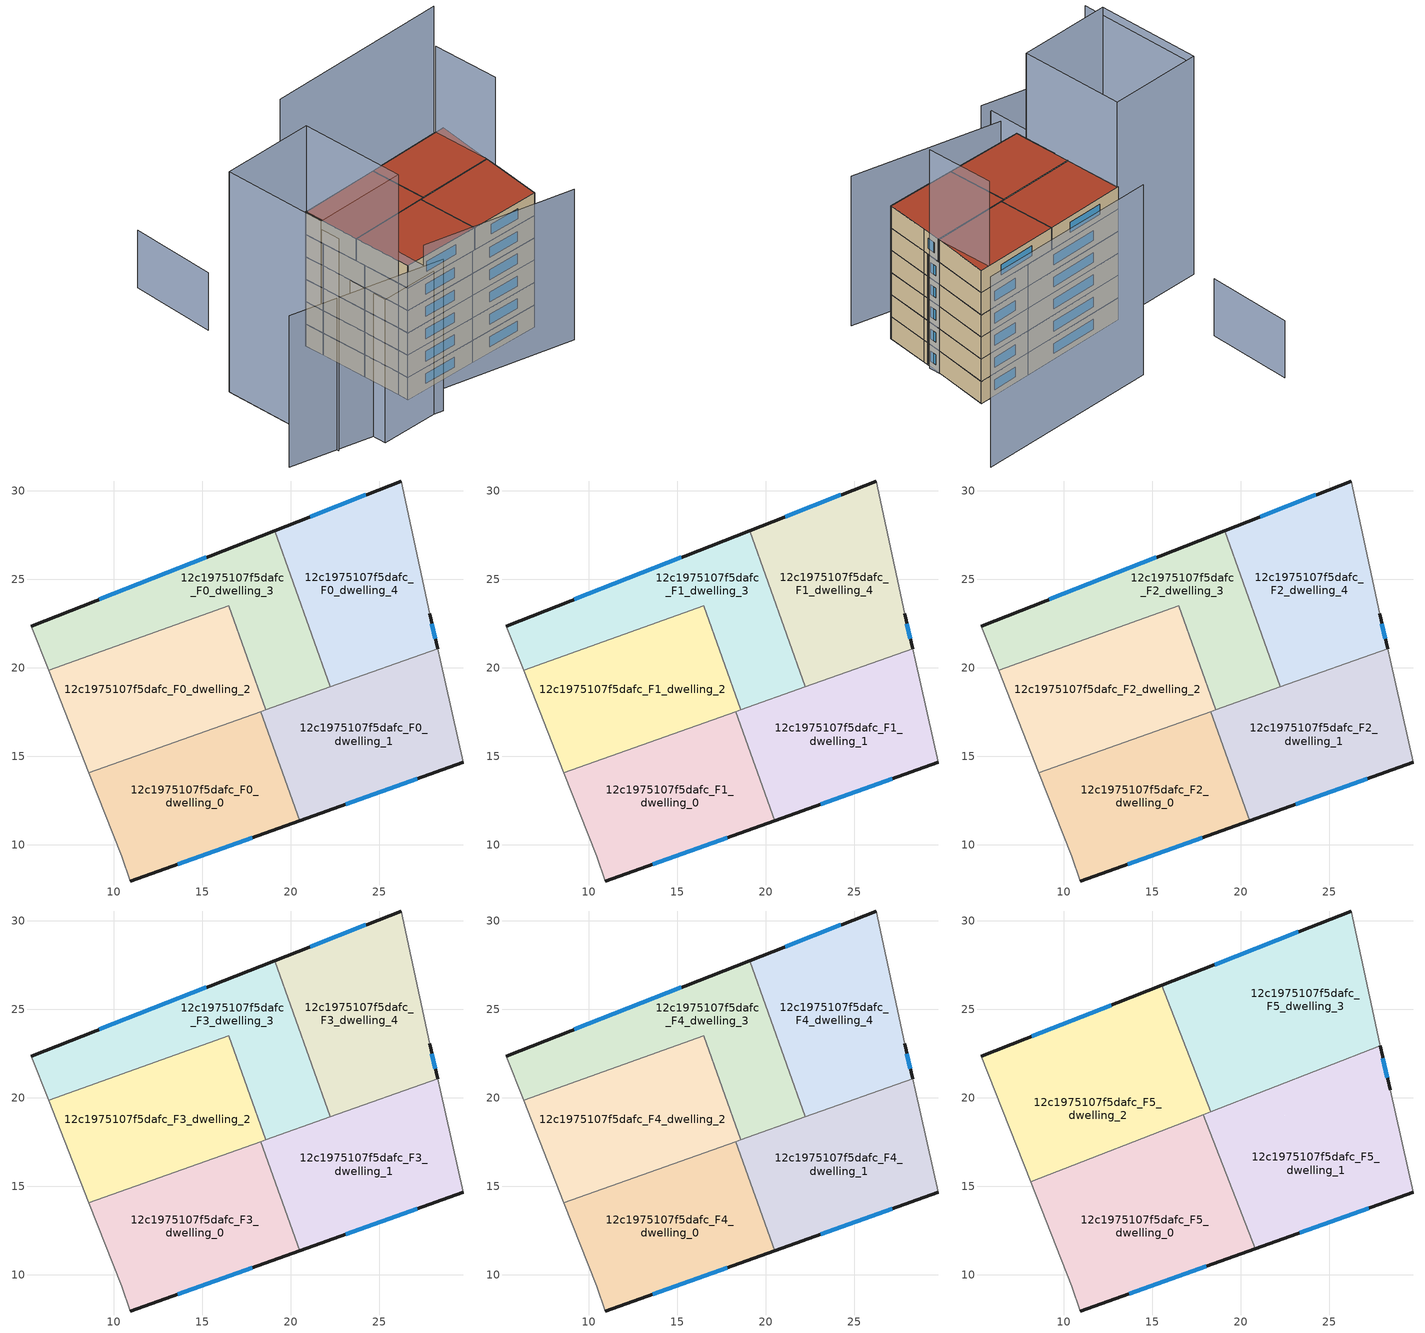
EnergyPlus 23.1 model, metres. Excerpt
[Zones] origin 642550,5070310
12c1975107f5dafc_F0_dwelling_0
 floor ground (EU_floor_Construction): 20.51,11.36 18.31,17.53 8.59,14.06 10.44,9.35 10.94,7.95 z0
 wall outside (EU_wall_Construction): 20.51,11.36 10.94,7.95 z0:3
 wall adiabatic (EU_wall_Construction): 10.94,7.95 10.44,9.35 8.59,14.06 z0:3
 wall to 12c1975107f5dafc_F0_dwelling_1 (EU_wall_Construction): 18.31,17.53 20.51,11.36 z0:3
 wall to 12c1975107f5dafc_F0_dwelling_2 (EU_wall_Construction): 8.59,14.06 18.31,17.53 z0:3
 window (EU_Window_Construction): 17.83,10.4 13.62,8.91 z0.84:2.16
12c1975107f5dafc_F0_dwelling_1
 floor ground (EU_floor_Construction): 29.75,14.65 28.45,20.45 28.31,21.09 18.31,17.53 20.51,11.36 z0
 wall outside (EU_wall_Construction): 29.75,14.65 20.51,11.36 z0:3
 wall adiabatic (EU_wall_Construction): 28.31,21.09 28.45,20.45 29.75,14.65 z0:3
 wall to 12c1975107f5dafc_F0_dwelling_4 (EU_wall_Construction): 22.24,18.93 28.31,21.09 z0:3
 wall to 12c1975107f5dafc_F0_dwelling_3 (EU_wall_Construction): 18.59,17.62 22.24,18.93 z0:3
 wall to 12c1975107f5dafc_F0_dwelling_2 (EU_wall_Construction): 18.31,17.53 18.59,17.62 z0:3
 window (EU_Window_Construction): 27.16,13.73 23.1,12.28 z0.84:2.16
12c1975107f5dafc_F0_dwelling_2
 floor ground (EU_floor_Construction): 18.59,17.62 16.49,23.51 6.31,19.88 8.59,14.06 z0
 wall adiabatic (EU_wall_Construction): 8.59,14.06 6.31,19.88 z0:3
 wall to 12c1975107f5dafc_F0_dwelling_3 (EU_wall_Construction): 6.31,19.88 16.49,23.51 18.59,17.62 z0:3
12c1975107f5dafc_F0_dwelling_3
 floor ground (EU_floor_Construction): 22.24,18.93 19.09,27.75 5.34,22.36 6.31,19.88 16.49,23.51 18.59,17.62 z0
 wall outside (EU_wall_Construction): 5.34,22.36 19.09,27.75 z0:3
 wall adiabatic (EU_wall_Construction): 6.31,19.88 5.34,22.36 z0:3
 wall to 12c1975107f5dafc_F0_dwelling_4 (EU_wall_Construction): 19.09,27.75 22.24,18.93 z0:3
 window (EU_Window_Construction): 9.19,23.87 15.24,26.24 z0.84:2.16
12c1975107f5dafc_F0_dwelling_4
 floor ground (EU_floor_Construction): 28.31,21.09 27.86,23.06 26.26,30.56 19.09,27.75 22.24,18.93 z0
 wall outside (EU_wall_Construction): 19.09,27.75 26.26,30.56 / 27.86,23.06 28.31,21.09 z0:3
 wall adiabatic (EU_wall_Construction): 26.26,30.56 27.86,23.06 z0:3
 window (EU_Window_Construction): 21.1,28.54 24.25,29.78 / 27.98,22.51 28.18,21.64 z0.84:2.16
12c1975107f5dafc_F1_dwelling_0
 floor to 12c1975107f5dafc_F0_dwelling_0 (EU_floor_Construction): 20.51,11.36 18.31,17.53 8.59,14.06 10.44,9.35 10.94,7.95 z3
 wall outside (EU_wall_Construction): 20.51,11.36 10.94,7.95 z3:6
 wall adiabatic (EU_wall_Construction): 10.94,7.95 10.44,9.35 8.59,14.06 z3:6
 wall to 12c1975107f5dafc_F1_dwelling_1 (EU_wall_Construction): 18.31,17.53 20.51,11.36 z3:6
 wall to 12c1975107f5dafc_F1_dwelling_2 (EU_wall_Construction): 8.59,14.06 18.31,17.53 z3:6
 window (EU_Window_Construction): 17.83,10.4 13.62,8.91 z3.84:5.16
12c1975107f5dafc_F1_dwelling_1
 floor to 12c1975107f5dafc_F0_dwelling_1 (EU_floor_Construction): 29.75,14.65 28.45,20.45 28.31,21.09 18.31,17.53 20.51,11.36 z3
 wall outside (EU_wall_Construction): 29.75,14.65 20.51,11.36 z3:6
 wall adiabatic (EU_wall_Construction): 28.31,21.09 28.45,20.45 29.75,14.65 z3:6
 wall to 12c1975107f5dafc_F1_dwelling_4 (EU_wall_Construction): 22.24,18.93 28.31,21.09 z3:6
 wall to 12c1975107f5dafc_F1_dwelling_3 (EU_wall_Construction): 18.59,17.62 22.24,18.93 z3:6
 wall to 12c1975107f5dafc_F1_dwelling_2 (EU_wall_Construction): 18.31,17.53 18.59,17.62 z3:6
 window (EU_Window_Construction): 27.16,13.73 23.1,12.28 z3.84:5.16
12c1975107f5dafc_F1_dwelling_2
 floor to 12c1975107f5dafc_F0_dwelling_2 (EU_floor_Construction): 18.59,17.62 16.49,23.51 6.31,19.88 8.59,14.06 z3
 wall adiabatic (EU_wall_Construction): 8.59,14.06 6.31,19.88 z3:6
 wall to 12c1975107f5dafc_F1_dwelling_3 (EU_wall_Construction): 6.31,19.88 16.49,23.51 18.59,17.62 z3:6
12c1975107f5dafc_F1_dwelling_3
 floor to 12c1975107f5dafc_F0_dwelling_3 (EU_floor_Construction): 22.24,18.93 19.09,27.75 5.34,22.36 6.31,19.88 16.49,23.51 18.59,17.62 z3
 wall outside (EU_wall_Construction): 5.34,22.36 19.09,27.75 z3:6
 wall adiabatic (EU_wall_Construction): 6.31,19.88 5.34,22.36 z3:6
 wall to 12c1975107f5dafc_F1_dwelling_4 (EU_wall_Construction): 19.09,27.75 22.24,18.93 z3:6
 window (EU_Window_Construction): 9.19,23.87 15.24,26.24 z3.84:5.16
12c1975107f5dafc_F1_dwelling_4
 floor to 12c1975107f5dafc_F0_dwelling_4 (EU_floor_Construction): 28.31,21.09 27.86,23.06 26.26,30.56 19.09,27.75 22.24,18.93 z3
 wall outside (EU_wall_Construction): 19.09,27.75 26.26,30.56 / 27.86,23.06 28.31,21.09 z3:6
 wall adiabatic (EU_wall_Construction): 26.26,30.56 27.86,23.06 z3:6
 window (EU_Window_Construction): 21.1,28.54 24.25,29.78 / 27.98,22.51 28.18,21.64 z3.84:5.16
12c1975107f5dafc_F2_dwelling_0
 floor to 12c1975107f5dafc_F1_dwelling_0 (EU_floor_Construction): 20.51,11.36 18.31,17.53 8.59,14.06 10.44,9.35 10.94,7.95 z6
 wall outside (EU_wall_Construction): 20.51,11.36 10.94,7.95 z6:9
 wall adiabatic (EU_wall_Construction): 10.94,7.95 10.44,9.35 8.59,14.06 z6:9
 wall to 12c1975107f5dafc_F2_dwelling_1 (EU_wall_Construction): 18.31,17.53 20.51,11.36 z6:9
 wall to 12c1975107f5dafc_F2_dwelling_2 (EU_wall_Construction): 8.59,14.06 18.31,17.53 z6:9
 window (EU_Window_Construction): 17.83,10.4 13.62,8.91 z6.84:8.16
12c1975107f5dafc_F2_dwelling_1
 floor to 12c1975107f5dafc_F1_dwelling_1 (EU_floor_Construction): 29.75,14.65 28.45,20.45 28.31,21.09 18.31,17.53 20.51,11.36 z6
 wall outside (EU_wall_Construction): 29.75,14.65 20.51,11.36 z6:9
 wall adiabatic (EU_wall_Construction): 28.31,21.09 28.45,20.45 29.75,14.65 z6:9
 wall to 12c1975107f5dafc_F2_dwelling_4 (EU_wall_Construction): 22.24,18.93 28.31,21.09 z6:9
 wall to 12c1975107f5dafc_F2_dwelling_3 (EU_wall_Construction): 18.59,17.62 22.24,18.93 z6:9
 wall to 12c1975107f5dafc_F2_dwelling_2 (EU_wall_Construction): 18.31,17.53 18.59,17.62 z6:9
 window (EU_Window_Construction): 27.16,13.73 23.1,12.28 z6.84:8.16
12c1975107f5dafc_F2_dwelling_2
 floor to 12c1975107f5dafc_F1_dwelling_2 (EU_floor_Construction): 18.59,17.62 16.49,23.51 6.31,19.88 8.59,14.06 z6
 wall adiabatic (EU_wall_Construction): 8.59,14.06 6.31,19.88 z6:9
 wall to 12c1975107f5dafc_F2_dwelling_3 (EU_wall_Construction): 6.31,19.88 16.49,23.51 18.59,17.62 z6:9
12c1975107f5dafc_F2_dwelling_3
 floor to 12c1975107f5dafc_F1_dwelling_3 (EU_floor_Construction): 22.24,18.93 19.09,27.75 5.34,22.36 6.31,19.88 16.49,23.51 18.59,17.62 z6
 wall outside (EU_wall_Construction): 5.34,22.36 19.09,27.75 z6:9
 wall adiabatic (EU_wall_Construction): 6.31,19.88 5.34,22.36 z6:9
 wall to 12c1975107f5dafc_F2_dwelling_4 (EU_wall_Construction): 19.09,27.75 22.24,18.93 z6:9
 window (EU_Window_Construction): 9.19,23.87 15.24,26.24 z6.84:8.16
12c1975107f5dafc_F2_dwelling_4
 floor to 12c1975107f5dafc_F1_dwelling_4 (EU_floor_Construction): 28.31,21.09 27.86,23.06 26.26,30.56 19.09,27.75 22.24,18.93 z6
 wall outside (EU_wall_Construction): 19.09,27.75 26.26,30.56 / 27.86,23.06 28.31,21.09 z6:9
 wall adiabatic (EU_wall_Construction): 26.26,30.56 27.86,23.06 z6:9
 window (EU_Window_Construction): 21.1,28.54 24.25,29.78 / 27.98,22.51 28.18,21.64 z6.84:8.16
12c1975107f5dafc_F3_dwelling_0
 floor to 12c1975107f5dafc_F2_dwelling_0 (EU_floor_Construction): 20.51,11.36 18.31,17.53 8.59,14.06 10.44,9.35 10.94,7.95 z9
 wall outside (EU_wall_Construction): 20.51,11.36 10.94,7.95 z9:12
 wall adiabatic (EU_wall_Construction): 10.94,7.95 10.44,9.35 8.59,14.06 z9:12
 wall to 12c1975107f5dafc_F3_dwelling_1 (EU_wall_Construction): 18.31,17.53 20.51,11.36 z9:12
 wall to 12c1975107f5dafc_F3_dwelling_2 (EU_wall_Construction): 8.59,14.06 18.31,17.53 z9:12
 window (EU_Window_Construction): 17.83,10.4 13.62,8.91 z9.84:11.16
12c1975107f5dafc_F3_dwelling_1
 floor to 12c1975107f5dafc_F2_dwelling_1 (EU_floor_Construction): 29.75,14.65 28.45,20.45 28.31,21.09 18.31,17.53 20.51,11.36 z9
 wall outside (EU_wall_Construction): 29.75,14.65 20.51,11.36 z9:12
 wall adiabatic (EU_wall_Construction): 28.31,21.09 28.45,20.45 29.75,14.65 z9:12
 wall to 12c1975107f5dafc_F3_dwelling_4 (EU_wall_Construction): 22.24,18.93 28.31,21.09 z9:12
 wall to 12c1975107f5dafc_F3_dwelling_3 (EU_wall_Construction): 18.59,17.62 22.24,18.93 z9:12
 wall to 12c1975107f5dafc_F3_dwelling_2 (EU_wall_Construction): 18.31,17.53 18.59,17.62 z9:12
 window (EU_Window_Construction): 27.16,13.73 23.1,12.28 z9.84:11.16
12c1975107f5dafc_F3_dwelling_2
 floor to 12c1975107f5dafc_F2_dwelling_2 (EU_floor_Construction): 18.59,17.62 16.49,23.51 6.31,19.88 8.59,14.06 z9
 wall adiabatic (EU_wall_Construction): 8.59,14.06 6.31,19.88 z9:12
 wall to 12c1975107f5dafc_F3_dwelling_3 (EU_wall_Construction): 6.31,19.88 16.49,23.51 18.59,17.62 z9:12
12c1975107f5dafc_F3_dwelling_3
 floor to 12c1975107f5dafc_F2_dwelling_3 (EU_floor_Construction): 22.24,18.93 19.09,27.75 5.34,22.36 6.31,19.88 16.49,23.51 18.59,17.62 z9
 wall outside (EU_wall_Construction): 5.34,22.36 19.09,27.75 z9:12
 wall adiabatic (EU_wall_Construction): 6.31,19.88 5.34,22.36 z9:12
 wall to 12c1975107f5dafc_F3_dwelling_4 (EU_wall_Construction): 19.09,27.75 22.24,18.93 z9:12
 window (EU_Window_Construction): 9.19,23.87 15.24,26.24 z9.84:11.16
12c1975107f5dafc_F3_dwelling_4
 floor to 12c1975107f5dafc_F2_dwelling_4 (EU_floor_Construction): 28.31,21.09 27.86,23.06 26.26,30.56 19.09,27.75 22.24,18.93 z9
 wall outside (EU_wall_Construction): 19.09,27.75 26.26,30.56 / 27.86,23.06 28.31,21.09 z9:12
 wall adiabatic (EU_wall_Construction): 26.26,30.56 27.86,23.06 z9:12
 window (EU_Window_Construction): 21.1,28.54 24.25,29.78 / 27.98,22.51 28.18,21.64 z9.84:11.16
12c1975107f5dafc_F4_dwelling_0
 floor to 12c1975107f5dafc_F3_dwelling_0 (EU_floor_Construction): 20.51,11.36 18.31,17.53 8.59,14.06 10.44,9.35 10.94,7.95 z12
 wall outside (EU_wall_Construction): 20.51,11.36 10.94,7.95 z12:15
 wall adiabatic (EU_wall_Construction): 10.94,7.95 10.44,9.35 8.59,14.06 z12:15
 wall to 12c1975107f5dafc_F4_dwelling_1 (EU_wall_Construction): 18.31,17.53 20.51,11.36 z12:15
 wall to 12c1975107f5dafc_F4_dwelling_2 (EU_wall_Construction): 8.59,14.06 18.31,17.53 z12:15
 window (EU_Window_Construction): 17.83,10.4 13.62,8.91 z12.84:14.16
12c1975107f5dafc_F4_dwelling_1
 floor to 12c1975107f5dafc_F3_dwelling_1 (EU_floor_Construction): 29.75,14.65 28.45,20.45 28.31,21.09 18.31,17.53 20.51,11.36 z12
 wall outside (EU_wall_Construction): 29.75,14.65 20.51,11.36 z12:15
 wall adiabatic (EU_wall_Construction): 28.31,21.09 28.45,20.45 29.75,14.65 z12:15
 wall to 12c1975107f5dafc_F4_dwelling_4 (EU_wall_Construction): 22.24,18.93 28.31,21.09 z12:15
 wall to 12c1975107f5dafc_F4_dwelling_3 (EU_wall_Construction): 18.59,17.62 22.24,18.93 z12:15
 wall to 12c1975107f5dafc_F4_dwelling_2 (EU_wall_Construction): 18.31,17.53 18.59,17.62 z12:15
 window (EU_Window_Construction): 27.16,13.73 23.1,12.28 z12.84:14.16
12c1975107f5dafc_F4_dwelling_2
 floor to 12c1975107f5dafc_F3_dwelling_2 (EU_floor_Construction): 18.59,17.62 16.49,23.51 6.31,19.88 8.59,14.06 z12
 wall adiabatic (EU_wall_Construction): 8.59,14.06 6.31,19.88 z12:15
 wall to 12c1975107f5dafc_F4_dwelling_3 (EU_wall_Construction): 6.31,19.88 16.49,23.51 18.59,17.62 z12:15
12c1975107f5dafc_F4_dwelling_3
 floor to 12c1975107f5dafc_F3_dwelling_3 (EU_floor_Construction): 22.24,18.93 19.09,27.75 5.34,22.36 6.31,19.88 16.49,23.51 18.59,17.62 z12
 wall outside (EU_wall_Construction): 5.34,22.36 19.09,27.75 z12:15
 wall adiabatic (EU_wall_Construction): 6.31,19.88 5.34,22.36 z12:15
 wall to 12c1975107f5dafc_F4_dwelling_4 (EU_wall_Construction): 19.09,27.75 22.24,18.93 z12:15
 window (EU_Window_Construction): 9.19,23.87 15.24,26.24 z12.84:14.16
12c1975107f5dafc_F4_dwelling_4
 floor to 12c1975107f5dafc_F3_dwelling_4 (EU_floor_Construction): 28.31,21.09 27.86,23.06 26.26,30.56 19.09,27.75 22.24,18.93 z12
 wall outside (EU_wall_Construction): 19.09,27.75 26.26,30.56 / 27.86,23.06 28.31,21.09 z12:15
 wall adiabatic (EU_wall_Construction): 26.26,30.56 27.86,23.06 z12:15
 window (EU_Window_Construction): 21.1,28.54 24.25,29.78 / 27.98,22.51 28.18,21.64 z12.84:14.16
12c1975107f5dafc_F5_dwelling_0
 floor to 12c1975107f5dafc_F4_dwelling_0 (EU_floor_Construction): 20.51,11.36 18.31,17.53 8.59,14.06 10.44,9.35 10.94,7.95 z15
 floor to 12c1975107f5dafc_F4_dwelling_2 (EU_floor_Construction): 18.46,17.58 17.89,19.06 8.12,15.26 8.59,14.06 z15
 floor to 12c1975107f5dafc_F4_dwelling_1 (EU_floor_Construction): 20.83,11.47 18.46,17.58 18.31,17.53 20.51,11.36 z15
 wall outside (EU_wall_Construction): 20.83,11.47 10.94,7.95 z15:18
 wall to 12c1975107f5dafc_F5_dwelling_1 (EU_wall_Construction): 17.89,19.06 20.83,11.47 z15:18
 wall adiabatic (EU_wall_Construction): 10.94,7.95 10.44,9.35 8.12,15.26 z15:18
 wall to 12c1975107f5dafc_F5_dwelling_2 (EU_wall_Construction): 8.12,15.26 17.89,19.06 z15:18
 window (EU_Window_Construction): 18.06,10.49 13.71,8.94 z15.84:17.16
 roof outside (EU_roof_Construction): 17.89,19.06 20.83,11.47 10.94,7.95 10.44,9.35 8.12,15.26 z18
12c1975107f5dafc_F5_dwelling_1
 floor to 12c1975107f5dafc_F4_dwelling_1 (EU_floor_Construction): 29.75,14.65 28.45,20.45 28.31,21.09 18.46,17.58 20.83,11.47 z15
 floor to 12c1975107f5dafc_F4_dwelling_3 (EU_floor_Construction): 22.24,18.93 21.67,20.53 18.06,19.12 18.59,17.62 z15
 floor to 12c1975107f5dafc_F4_dwelling_4 (EU_floor_Construction): 28.31,21.09 27.88,22.94 21.67,20.53 22.24,18.93 z15
 floor to 12c1975107f5dafc_F4_dwelling_2 (EU_floor_Construction): 18.59,17.62 18.06,19.12 17.89,19.06 18.46,17.58 z15
 wall outside (EU_wall_Construction): 27.88,22.94 28.45,20.45 / 29.75,14.65 20.83,11.47 z15:18
 wall adiabatic (EU_wall_Construction): 28.45,20.45 29.75,14.65 z15:18
 wall to 12c1975107f5dafc_F5_dwelling_3 (EU_wall_Construction): 18.31,19.22 27.88,22.94 z15:18
 wall to 12c1975107f5dafc_F5_dwelling_2 (EU_wall_Construction): 17.89,19.06 18.31,19.22 z15:18
 window (EU_Window_Construction): 28.04,22.24 28.29,21.15 / 27.25,13.76 23.33,12.36 z15.84:17.16
 roof outside (EU_roof_Construction): 27.88,22.94 28.45,20.45 29.75,14.65 20.83,11.47 17.89,19.06 z18
12c1975107f5dafc_F5_dwelling_2
 floor to 12c1975107f5dafc_F4_dwelling_2 (EU_floor_Construction): 18.06,19.12 16.49,23.51 6.31,19.88 8.12,15.26 z15
 floor to 12c1975107f5dafc_F4_dwelling_3 (EU_floor_Construction): 18.31,19.22 15.54,26.36 5.34,22.36 6.31,19.88 16.49,23.51 18.06,19.12 z15
 wall outside (EU_wall_Construction): 5.34,22.36 15.54,26.36 z15:18
 wall to 12c1975107f5dafc_F5_dwelling_3 (EU_wall_Construction): 15.54,26.36 18.31,19.22 z15:18
 wall adiabatic (EU_wall_Construction): 8.12,15.26 5.34,22.36 z15:18
 window (EU_Window_Construction): 8.2,23.48 12.68,25.24 z15.84:17.16
 roof outside (EU_roof_Construction): 15.54,26.36 18.31,19.22 8.12,15.26 5.34,22.36 z18
12c1975107f5dafc_F5_dwelling_3
 floor to 12c1975107f5dafc_F4_dwelling_3 (EU_floor_Construction): 21.67,20.53 19.09,27.75 15.54,26.36 18.31,19.22 z15
 floor to 12c1975107f5dafc_F4_dwelling_4 (EU_floor_Construction): 27.88,22.94 27.86,23.06 26.26,30.56 19.09,27.75 21.67,20.53 z15
 wall outside (EU_wall_Construction): 15.54,26.36 26.26,30.56 z15:18
 wall adiabatic (EU_wall_Construction): 26.26,30.56 27.86,23.06 27.88,22.94 z15:18
 window (EU_Window_Construction): 18.54,27.54 23.25,29.39 z15.84:17.16
 roof outside (EU_roof_Construction): 26.26,30.56 27.86,23.06 27.88,22.94 18.31,19.22 15.54,26.36 z18
shading: -6.5,1.96 13.57,4.41 z0:20.3; 12.89,7.97 32.61,10.47 z0:20.2; 3.16,6.66 10.45,9.36 / 10.45,9.36 12.34,4.25 / 12.34,4.25 5.05,1.56 / 5.05,1.56 3.16,6.66 z0:19.2; 28.37,21.73 25.1,30.11 / 10.44,9.35 -1.17,4.95 / -1.17,4.95 -6.12,18.02 / -6.12,18.02 5.49,22.42 / 5.49,22.42 10.44,9.35 z0:29.5; -6.07,17.96 -0.22,2.43 z0:28.4; -6.36,40.68 -2.93,29.82 z0:7.7; 30.71,42.18 7.54,33.27 z0:25.7
[Building]
EU S2 Campaign: North Axis=0; Terrain=City; Solar Distribution=FullExterior
[Site:Location]
Lyon-Bron: Latitude=45.75; Longitude=5; Time Zone=1; Elevation=198
[SizingPeriod:WeatherFileDays]
AnnualSizingPeriod: Begin Month=1; Begin Day of Month=1; End Month=12; End Day of Month=31; Day of Week for Start Day=Monday; Use Weather File Daylight Saving Period=No; Use Weather File Rain and Snow Indicators=No
[MATERIAL]
EU_InternalMass_Material: Roughness=MediumRough; Thickness=0.1; Conductivity=1; Density=1800; Specific Heat=900; Thermal Absorptance=0.9; Solar Absorptance=0.7; Visible Absorptance=0.7
[MATERIAL:NOMASS] Roughness=MediumRough; Thermal Absorptance=0.9; Solar Absorptance=0.7; Visible Absorptance=0.7
Name | Thermal Resistance
EU_wall_NoMass | 0.776494
EU_roof_NoMass | 0.486893
EU_floor_NoMass | 0.421597
[WINDOWMATERIAL:SIMPLEGLAZINGSYSTEM]
EU_Window_SimpleGlazing: UFactor=4.24961; Solar Heat Gain Coefficient=0.83; Visible Transmittance=0.83
[CONSTRUCTION]
EU_wall_Construction: EU_wall_NoMass
EU_roof_Construction: EU_roof_NoMass
EU_floor_Construction: EU_floor_NoMass
EU_InternalMass_Construction: EU_InternalMass_Material
EU_Window_Construction: EU_Window_SimpleGlazing
[ZONE] Type=1; Multiplier=1; Ceiling Height=autocalculate; Floor Area=autocalculate; Part of Total Floor Area=Yes
Name | Volume
12c1975107f5dafc_F0_dwelling_0; 12c1975107f5dafc_F1_dwelling_0; 12c1975107f5dafc_F2_dwelling_0; 12c1975107f5dafc_F3_dwelling_0; 12c1975107f5dafc_F4_dwelling_0 | 200.639
12c1975107f5dafc_F5_dwelling_0; 12c1975107f5dafc_F5_dwelling_1 | 250.804
12c1975107f5dafc_F0_dwelling_1; 12c1975107f5dafc_F1_dwelling_1; 12c1975107f5dafc_F2_dwelling_1; 12c1975107f5dafc_F3_dwelling_1; 12c1975107f5dafc_F4_dwelling_1 | 200.646
12c1975107f5dafc_F0_dwelling_2; 12c1975107f5dafc_F1_dwelling_2; 12c1975107f5dafc_F2_dwelling_2; 12c1975107f5dafc_F3_dwelling_2; 12c1975107f5dafc_F4_dwelling_2 | 200.653
12c1975107f5dafc_F5_dwelling_2 | 250.838
12c1975107f5dafc_F0_dwelling_3; 12c1975107f5dafc_F1_dwelling_3; 12c1975107f5dafc_F2_dwelling_3; 12c1975107f5dafc_F3_dwelling_3; 12c1975107f5dafc_F4_dwelling_3 | 200.662
12c1975107f5dafc_F5_dwelling_3 | 250.843
12c1975107f5dafc_F0_dwelling_4; 12c1975107f5dafc_F1_dwelling_4; 12c1975107f5dafc_F2_dwelling_4; 12c1975107f5dafc_F3_dwelling_4; 12c1975107f5dafc_F4_dwelling_4 | 200.648
[INTERNALMASS] Construction=EU_InternalMass_Construction
Name | Zone or ZoneList | Surface Area
12c1975107f5dafc_F0_dwelling_0_EU_InternalMass | 12c1975107f5dafc_F0_dwelling_0 | 66.8805
12c1975107f5dafc_F0_dwelling_1_EU_InternalMass | 12c1975107f5dafc_F0_dwelling_1 | 66.8824
12c1975107f5dafc_F0_dwelling_2_EU_InternalMass | 12c1975107f5dafc_F0_dwelling_2 | 66.8861
12c1975107f5dafc_F0_dwelling_3_EU_InternalMass | 12c1975107f5dafc_F0_dwelling_3 | 66.8872
12c1975107f5dafc_F0_dwelling_4_EU_InternalMass | 12c1975107f5dafc_F0_dwelling_4 | 66.8828
12c1975107f5dafc_F1_dwelling_0_EU_InternalMass | 12c1975107f5dafc_F1_dwelling_0 | 66.8805
12c1975107f5dafc_F1_dwelling_1_EU_InternalMass | 12c1975107f5dafc_F1_dwelling_1 | 66.8824
12c1975107f5dafc_F1_dwelling_2_EU_InternalMass | 12c1975107f5dafc_F1_dwelling_2 | 66.8861
12c1975107f5dafc_F1_dwelling_3_EU_InternalMass | 12c1975107f5dafc_F1_dwelling_3 | 66.8872
12c1975107f5dafc_F1_dwelling_4_EU_InternalMass | 12c1975107f5dafc_F1_dwelling_4 | 66.8828
12c1975107f5dafc_F2_dwelling_0_EU_InternalMass | 12c1975107f5dafc_F2_dwelling_0 | 66.8805
12c1975107f5dafc_F2_dwelling_1_EU_InternalMass | 12c1975107f5dafc_F2_dwelling_1 | 66.8824
12c1975107f5dafc_F2_dwelling_2_EU_InternalMass | 12c1975107f5dafc_F2_dwelling_2 | 66.8861
12c1975107f5dafc_F2_dwelling_3_EU_InternalMass | 12c1975107f5dafc_F2_dwelling_3 | 66.8872
12c1975107f5dafc_F2_dwelling_4_EU_InternalMass | 12c1975107f5dafc_F2_dwelling_4 | 66.8828
12c1975107f5dafc_F3_dwelling_0_EU_InternalMass | 12c1975107f5dafc_F3_dwelling_0 | 66.8805
12c1975107f5dafc_F3_dwelling_1_EU_InternalMass | 12c1975107f5dafc_F3_dwelling_1 | 66.8824
12c1975107f5dafc_F3_dwelling_2_EU_InternalMass | 12c1975107f5dafc_F3_dwelling_2 | 66.8861
12c1975107f5dafc_F3_dwelling_3_EU_InternalMass | 12c1975107f5dafc_F3_dwelling_3 | 66.8872
12c1975107f5dafc_F3_dwelling_4_EU_InternalMass | 12c1975107f5dafc_F3_dwelling_4 | 66.8828
12c1975107f5dafc_F4_dwelling_0_EU_InternalMass | 12c1975107f5dafc_F4_dwelling_0 | 66.8805
12c1975107f5dafc_F4_dwelling_1_EU_InternalMass | 12c1975107f5dafc_F4_dwelling_1 | 66.8824
12c1975107f5dafc_F4_dwelling_2_EU_InternalMass | 12c1975107f5dafc_F4_dwelling_2 | 66.8861
12c1975107f5dafc_F4_dwelling_3_EU_InternalMass | 12c1975107f5dafc_F4_dwelling_3 | 66.8872
12c1975107f5dafc_F4_dwelling_4_EU_InternalMass | 12c1975107f5dafc_F4_dwelling_4 | 66.8828
12c1975107f5dafc_F5_dwelling_0_EU_InternalMass | 12c1975107f5dafc_F5_dwelling_0 | 83.6018
12c1975107f5dafc_F5_dwelling_1_EU_InternalMass | 12c1975107f5dafc_F5_dwelling_1 | 83.6017
12c1975107f5dafc_F5_dwelling_2_EU_InternalMass | 12c1975107f5dafc_F5_dwelling_2 | 83.6129
12c1975107f5dafc_F5_dwelling_3_EU_InternalMass | 12c1975107f5dafc_F5_dwelling_3 | 83.6142
[OTHEREQUIPMENT] Fuel Type=Electricity; Design Level Calculation Method=Watts/Area; Power per Zone Floor Area=1; Fraction Latent=0; Fraction Radiant=0; Fraction Lost=0; Carbon Dioxide Generation Rate=0; EndUse Subcategory=EU_Step8_InternalGains
Name | Zone or ZoneList or Space or SpaceList | Schedule
EU_Step8_InternalGain_12c1975107f5dafc_F0_dwelling_0_f000 | 12c1975107f5dafc_F0_dwelling_0 | EU_Step8_GainSchedule_12c1975107f5dafc_F0_dwelling_0_f000
EU_Step8_InternalGain_12c1975107f5dafc_F0_dwelling_1_f000 | 12c1975107f5dafc_F0_dwelling_1 | EU_Step8_GainSchedule_12c1975107f5dafc_F0_dwelling_1_f000
EU_Step8_InternalGain_12c1975107f5dafc_F0_dwelling_2_f000 | 12c1975107f5dafc_F0_dwelling_2 | EU_Step8_GainSchedule_12c1975107f5dafc_F0_dwelling_2_f000
EU_Step8_InternalGain_12c1975107f5dafc_F0_dwelling_3_f000 | 12c1975107f5dafc_F0_dwelling_3 | EU_Step8_GainSchedule_12c1975107f5dafc_F0_dwelling_3_f000
EU_Step8_InternalGain_12c1975107f5dafc_F0_dwelling_4_f000 | 12c1975107f5dafc_F0_dwelling_4 | EU_Step8_GainSchedule_12c1975107f5dafc_F0_dwelling_4_f000
EU_Step8_InternalGain_12c1975107f5dafc_F1_dwelling_0_f000 | 12c1975107f5dafc_F1_dwelling_0 | EU_Step8_GainSchedule_12c1975107f5dafc_F1_dwelling_0_f000
EU_Step8_InternalGain_12c1975107f5dafc_F1_dwelling_1_f000 | 12c1975107f5dafc_F1_dwelling_1 | EU_Step8_GainSchedule_12c1975107f5dafc_F1_dwelling_1_f000
EU_Step8_InternalGain_12c1975107f5dafc_F1_dwelling_2_f000 | 12c1975107f5dafc_F1_dwelling_2 | EU_Step8_GainSchedule_12c1975107f5dafc_F1_dwelling_2_f000
EU_Step8_InternalGain_12c1975107f5dafc_F1_dwelling_3_f000 | 12c1975107f5dafc_F1_dwelling_3 | EU_Step8_GainSchedule_12c1975107f5dafc_F1_dwelling_3_f000
EU_Step8_InternalGain_12c1975107f5dafc_F1_dwelling_4_f000 | 12c1975107f5dafc_F1_dwelling_4 | EU_Step8_GainSchedule_12c1975107f5dafc_F1_dwelling_4_f000
EU_Step8_InternalGain_12c1975107f5dafc_F2_dwelling_0_f000 | 12c1975107f5dafc_F2_dwelling_0 | EU_Step8_GainSchedule_12c1975107f5dafc_F2_dwelling_0_f000
EU_Step8_InternalGain_12c1975107f5dafc_F2_dwelling_1_f000 | 12c1975107f5dafc_F2_dwelling_1 | EU_Step8_GainSchedule_12c1975107f5dafc_F2_dwelling_1_f000
EU_Step8_InternalGain_12c1975107f5dafc_F2_dwelling_2_f000 | 12c1975107f5dafc_F2_dwelling_2 | EU_Step8_GainSchedule_12c1975107f5dafc_F2_dwelling_2_f000
EU_Step8_InternalGain_12c1975107f5dafc_F2_dwelling_3_f000 | 12c1975107f5dafc_F2_dwelling_3 | EU_Step8_GainSchedule_12c1975107f5dafc_F2_dwelling_3_f000
EU_Step8_InternalGain_12c1975107f5dafc_F2_dwelling_4_f000 | 12c1975107f5dafc_F2_dwelling_4 | EU_Step8_GainSchedule_12c1975107f5dafc_F2_dwelling_4_f000
EU_Step8_InternalGain_12c1975107f5dafc_F3_dwelling_0_f000 | 12c1975107f5dafc_F3_dwelling_0 | EU_Step8_GainSchedule_12c1975107f5dafc_F3_dwelling_0_f000
EU_Step8_InternalGain_12c1975107f5dafc_F3_dwelling_1_f000 | 12c1975107f5dafc_F3_dwelling_1 | EU_Step8_GainSchedule_12c1975107f5dafc_F3_dwelling_1_f000
EU_Step8_InternalGain_12c1975107f5dafc_F3_dwelling_2_f000 | 12c1975107f5dafc_F3_dwelling_2 | EU_Step8_GainSchedule_12c1975107f5dafc_F3_dwelling_2_f000
EU_Step8_InternalGain_12c1975107f5dafc_F3_dwelling_3_f000 | 12c1975107f5dafc_F3_dwelling_3 | EU_Step8_GainSchedule_12c1975107f5dafc_F3_dwelling_3_f000
EU_Step8_InternalGain_12c1975107f5dafc_F3_dwelling_4_f000 | 12c1975107f5dafc_F3_dwelling_4 | EU_Step8_GainSchedule_12c1975107f5dafc_F3_dwelling_4_f000
EU_Step8_InternalGain_12c1975107f5dafc_F4_dwelling_0_f000 | 12c1975107f5dafc_F4_dwelling_0 | EU_Step8_GainSchedule_12c1975107f5dafc_F4_dwelling_0_f000
EU_Step8_InternalGain_12c1975107f5dafc_F4_dwelling_1_f000 | 12c1975107f5dafc_F4_dwelling_1 | EU_Step8_GainSchedule_12c1975107f5dafc_F4_dwelling_1_f000
EU_Step8_InternalGain_12c1975107f5dafc_F4_dwelling_2_f000 | 12c1975107f5dafc_F4_dwelling_2 | EU_Step8_GainSchedule_12c1975107f5dafc_F4_dwelling_2_f000
EU_Step8_InternalGain_12c1975107f5dafc_F4_dwelling_3_f000 | 12c1975107f5dafc_F4_dwelling_3 | EU_Step8_GainSchedule_12c1975107f5dafc_F4_dwelling_3_f000
EU_Step8_InternalGain_12c1975107f5dafc_F4_dwelling_4_f000 | 12c1975107f5dafc_F4_dwelling_4 | EU_Step8_GainSchedule_12c1975107f5dafc_F4_dwelling_4_f000
EU_Step8_InternalGain_12c1975107f5dafc_F5_dwelling_0_f000 | 12c1975107f5dafc_F5_dwelling_0 | EU_Step8_GainSchedule_12c1975107f5dafc_F5_dwelling_0_f000
EU_Step8_InternalGain_12c1975107f5dafc_F5_dwelling_1_f000 | 12c1975107f5dafc_F5_dwelling_1 | EU_Step8_GainSchedule_12c1975107f5dafc_F5_dwelling_1_f000
EU_Step8_InternalGain_12c1975107f5dafc_F5_dwelling_2_f000 | 12c1975107f5dafc_F5_dwelling_2 | EU_Step8_GainSchedule_12c1975107f5dafc_F5_dwelling_2_f000
EU_Step8_InternalGain_12c1975107f5dafc_F5_dwelling_3_f000 | 12c1975107f5dafc_F5_dwelling_3 | EU_Step8_GainSchedule_12c1975107f5dafc_F5_dwelling_3_f000
[ZONEVENTILATION:DESIGNFLOWRATE] Schedule=EU_AlwaysOn; Design Flow Rate Calculation Method=AirChanges/Hour; Air Changes per Hour=0.693814; Ventilation Type=Natural; Fan Pressure Rise=0; Fan Total Efficiency=1; Constant Term Coefficient=1; Temperature Term Coefficient=0; Velocity Term Coefficient=0; Velocity Squared Term Coefficient=0; Minimum Indoor Temperature=-100; Maximum Indoor Temperature=100; Delta Temperature=-100; Minimum Outdoor Temperature=-100; Maximum Outdoor Temperature=100; Maximum Wind Speed=40
Name | Zone or ZoneList or Space or SpaceList
EU_ConstantAir_12c1975107f5dafc_F0_dwelling_0 | 12c1975107f5dafc_F0_dwelling_0
EU_ConstantAir_12c1975107f5dafc_F0_dwelling_1 | 12c1975107f5dafc_F0_dwelling_1
EU_ConstantAir_12c1975107f5dafc_F0_dwelling_2 | 12c1975107f5dafc_F0_dwelling_2
EU_ConstantAir_12c1975107f5dafc_F0_dwelling_3 | 12c1975107f5dafc_F0_dwelling_3
EU_ConstantAir_12c1975107f5dafc_F0_dwelling_4 | 12c1975107f5dafc_F0_dwelling_4
EU_ConstantAir_12c1975107f5dafc_F1_dwelling_0 | 12c1975107f5dafc_F1_dwelling_0
EU_ConstantAir_12c1975107f5dafc_F1_dwelling_1 | 12c1975107f5dafc_F1_dwelling_1
EU_ConstantAir_12c1975107f5dafc_F1_dwelling_2 | 12c1975107f5dafc_F1_dwelling_2
EU_ConstantAir_12c1975107f5dafc_F1_dwelling_3 | 12c1975107f5dafc_F1_dwelling_3
EU_ConstantAir_12c1975107f5dafc_F1_dwelling_4 | 12c1975107f5dafc_F1_dwelling_4
EU_ConstantAir_12c1975107f5dafc_F2_dwelling_0 | 12c1975107f5dafc_F2_dwelling_0
EU_ConstantAir_12c1975107f5dafc_F2_dwelling_1 | 12c1975107f5dafc_F2_dwelling_1
EU_ConstantAir_12c1975107f5dafc_F2_dwelling_2 | 12c1975107f5dafc_F2_dwelling_2
EU_ConstantAir_12c1975107f5dafc_F2_dwelling_3 | 12c1975107f5dafc_F2_dwelling_3
EU_ConstantAir_12c1975107f5dafc_F2_dwelling_4 | 12c1975107f5dafc_F2_dwelling_4
EU_ConstantAir_12c1975107f5dafc_F3_dwelling_0 | 12c1975107f5dafc_F3_dwelling_0
EU_ConstantAir_12c1975107f5dafc_F3_dwelling_1 | 12c1975107f5dafc_F3_dwelling_1
EU_ConstantAir_12c1975107f5dafc_F3_dwelling_2 | 12c1975107f5dafc_F3_dwelling_2
EU_ConstantAir_12c1975107f5dafc_F3_dwelling_3 | 12c1975107f5dafc_F3_dwelling_3
EU_ConstantAir_12c1975107f5dafc_F3_dwelling_4 | 12c1975107f5dafc_F3_dwelling_4
EU_ConstantAir_12c1975107f5dafc_F4_dwelling_0 | 12c1975107f5dafc_F4_dwelling_0
EU_ConstantAir_12c1975107f5dafc_F4_dwelling_1 | 12c1975107f5dafc_F4_dwelling_1
EU_ConstantAir_12c1975107f5dafc_F4_dwelling_2 | 12c1975107f5dafc_F4_dwelling_2
EU_ConstantAir_12c1975107f5dafc_F4_dwelling_3 | 12c1975107f5dafc_F4_dwelling_3
EU_ConstantAir_12c1975107f5dafc_F4_dwelling_4 | 12c1975107f5dafc_F4_dwelling_4
EU_ConstantAir_12c1975107f5dafc_F5_dwelling_0 | 12c1975107f5dafc_F5_dwelling_0
EU_ConstantAir_12c1975107f5dafc_F5_dwelling_1 | 12c1975107f5dafc_F5_dwelling_1
EU_ConstantAir_12c1975107f5dafc_F5_dwelling_2 | 12c1975107f5dafc_F5_dwelling_2
EU_ConstantAir_12c1975107f5dafc_F5_dwelling_3 | 12c1975107f5dafc_F5_dwelling_3
[HVACTEMPLATE:THERMOSTAT] Constant Heating Setpoint=20; Constant Cooling Setpoint=50
EU_HeatOnly_12c1975107f5dafc_F0_dwelling_0; EU_HeatOnly_12c1975107f5dafc_F0_dwelling_1; EU_HeatOnly_12c1975107f5dafc_F0_dwelling_2; EU_HeatOnly_12c1975107f5dafc_F0_dwelling_3; EU_HeatOnly_12c1975107f5dafc_F0_dwelling_4; EU_HeatOnly_12c1975107f5dafc_F1_dwelling_0; EU_HeatOnly_12c1975107f5dafc_F1_dwelling_1; EU_HeatOnly_12c1975107f5dafc_F1_dwelling_2; EU_HeatOnly_12c1975107f5dafc_F1_dwelling_3; EU_HeatOnly_12c1975107f5dafc_F1_dwelling_4; EU_HeatOnly_12c1975107f5dafc_F2_dwelling_0; EU_HeatOnly_12c1975107f5dafc_F2_dwelling_1; EU_HeatOnly_12c1975107f5dafc_F2_dwelling_2; EU_HeatOnly_12c1975107f5dafc_F2_dwelling_3; EU_HeatOnly_12c1975107f5dafc_F2_dwelling_4; EU_HeatOnly_12c1975107f5dafc_F3_dwelling_0; EU_HeatOnly_12c1975107f5dafc_F3_dwelling_1; EU_HeatOnly_12c1975107f5dafc_F3_dwelling_2; EU_HeatOnly_12c1975107f5dafc_F3_dwelling_3; EU_HeatOnly_12c1975107f5dafc_F3_dwelling_4; EU_HeatOnly_12c1975107f5dafc_F4_dwelling_0; EU_HeatOnly_12c1975107f5dafc_F4_dwelling_1; EU_HeatOnly_12c1975107f5dafc_F4_dwelling_2; EU_HeatOnly_12c1975107f5dafc_F4_dwelling_3; EU_HeatOnly_12c1975107f5dafc_F4_dwelling_4; EU_HeatOnly_12c1975107f5dafc_F5_dwelling_0; EU_HeatOnly_12c1975107f5dafc_F5_dwelling_1; EU_HeatOnly_12c1975107f5dafc_F5_dwelling_2; EU_HeatOnly_12c1975107f5dafc_F5_dwelling_3
[HVACTEMPLATE:ZONE:IDEALLOADSAIRSYSTEM] System Availability Schedule=EU_AlwaysOn; Maximum Heating Supply Air Temperature=50; Minimum Cooling Supply Air Temperature=13; Maximum Heating Supply Air Humidity Ratio=0.0156; Minimum Cooling Supply Air Humidity Ratio=0.0077; Heating Limit=NoLimit; Cooling Limit=NoLimit; Heating Availability Schedule=EU_AlwaysOn; Cooling Availability Schedule=EU_CoolingOff; Dehumidification Control Type=ConstantSensibleHeatRatio; Cooling Sensible Heat Ratio=0.7; Dehumidification Setpoint=60; Humidification Control Type=None; Humidification Setpoint=30; Outdoor Air Method=None; Outdoor Air Flow Rate per Person=0.00944; Outdoor Air Flow Rate per Zone Floor Area=0; Outdoor Air Flow Rate per Zone=0; Demand Controlled Ventilation Type=None; Outdoor Air Economizer Type=NoEconomizer; Heat Recovery Type=None; Sensible Heat Recovery Effectiveness=0.7; Latent Heat Recovery Effectiveness=0.65
Name | Template Thermostat
12c1975107f5dafc_F0_dwelling_0 | EU_HeatOnly_12c1975107f5dafc_F0_dwelling_0
12c1975107f5dafc_F0_dwelling_1 | EU_HeatOnly_12c1975107f5dafc_F0_dwelling_1
12c1975107f5dafc_F0_dwelling_2 | EU_HeatOnly_12c1975107f5dafc_F0_dwelling_2
12c1975107f5dafc_F0_dwelling_3 | EU_HeatOnly_12c1975107f5dafc_F0_dwelling_3
12c1975107f5dafc_F0_dwelling_4 | EU_HeatOnly_12c1975107f5dafc_F0_dwelling_4
12c1975107f5dafc_F1_dwelling_0 | EU_HeatOnly_12c1975107f5dafc_F1_dwelling_0
12c1975107f5dafc_F1_dwelling_1 | EU_HeatOnly_12c1975107f5dafc_F1_dwelling_1
12c1975107f5dafc_F1_dwelling_2 | EU_HeatOnly_12c1975107f5dafc_F1_dwelling_2
12c1975107f5dafc_F1_dwelling_3 | EU_HeatOnly_12c1975107f5dafc_F1_dwelling_3
12c1975107f5dafc_F1_dwelling_4 | EU_HeatOnly_12c1975107f5dafc_F1_dwelling_4
12c1975107f5dafc_F2_dwelling_0 | EU_HeatOnly_12c1975107f5dafc_F2_dwelling_0
12c1975107f5dafc_F2_dwelling_1 | EU_HeatOnly_12c1975107f5dafc_F2_dwelling_1
12c1975107f5dafc_F2_dwelling_2 | EU_HeatOnly_12c1975107f5dafc_F2_dwelling_2
12c1975107f5dafc_F2_dwelling_3 | EU_HeatOnly_12c1975107f5dafc_F2_dwelling_3
12c1975107f5dafc_F2_dwelling_4 | EU_HeatOnly_12c1975107f5dafc_F2_dwelling_4
12c1975107f5dafc_F3_dwelling_0 | EU_HeatOnly_12c1975107f5dafc_F3_dwelling_0
12c1975107f5dafc_F3_dwelling_1 | EU_HeatOnly_12c1975107f5dafc_F3_dwelling_1
12c1975107f5dafc_F3_dwelling_2 | EU_HeatOnly_12c1975107f5dafc_F3_dwelling_2
12c1975107f5dafc_F3_dwelling_3 | EU_HeatOnly_12c1975107f5dafc_F3_dwelling_3
12c1975107f5dafc_F3_dwelling_4 | EU_HeatOnly_12c1975107f5dafc_F3_dwelling_4
12c1975107f5dafc_F4_dwelling_0 | EU_HeatOnly_12c1975107f5dafc_F4_dwelling_0
12c1975107f5dafc_F4_dwelling_1 | EU_HeatOnly_12c1975107f5dafc_F4_dwelling_1
12c1975107f5dafc_F4_dwelling_2 | EU_HeatOnly_12c1975107f5dafc_F4_dwelling_2
12c1975107f5dafc_F4_dwelling_3 | EU_HeatOnly_12c1975107f5dafc_F4_dwelling_3
12c1975107f5dafc_F4_dwelling_4 | EU_HeatOnly_12c1975107f5dafc_F4_dwelling_4
12c1975107f5dafc_F5_dwelling_0 | EU_HeatOnly_12c1975107f5dafc_F5_dwelling_0
12c1975107f5dafc_F5_dwelling_1 | EU_HeatOnly_12c1975107f5dafc_F5_dwelling_1
12c1975107f5dafc_F5_dwelling_2 | EU_HeatOnly_12c1975107f5dafc_F5_dwelling_2
12c1975107f5dafc_F5_dwelling_3 | EU_HeatOnly_12c1975107f5dafc_F5_dwelling_3
[SIZING:ZONE] Zone Cooling Design Supply Air Temperature Input Method=SupplyAirTemperature; Zone Cooling Design Supply Air Temperature=13; Zone Heating Design Supply Air Temperature Input Method=SupplyAirTemperature; Zone Heating Design Supply Air Temperature=50; Zone Cooling Design Supply Air Humidity Ratio=0.008; Zone Heating Design Supply Air Humidity Ratio=0.008; Cooling Design Air Flow Method=DesignDay; Cooling Design Air Flow Rate=0; Cooling Minimum Air Flow per Zone Floor Area=0.000762; Cooling Minimum Air Flow=0; Cooling Minimum Air Flow Fraction=0.2; Heating Design Air Flow Method=DesignDay; Heating Design Air Flow Rate=0; Heating Maximum Air Flow per Zone Floor Area=0.002032; Heating Maximum Air Flow=0.141576; Heating Maximum Air Flow Fraction=0.3; Account for Dedicated Outdoor Air System=No; Dedicated Outdoor Air System Control Strategy=NeutralSupplyAir; Dedicated Outdoor Air Low Setpoint Temperature for Design=autosize; Dedicated Outdoor Air High Setpoint Temperature for Design=autosize; Zone Load Sizing Method=Sensible Load Only No Latent Load; Zone Latent Cooling Design Supply Air Humidity Ratio Input Method=HumidityRatioDifference; Zone Cooling Design Supply Air Humidity Ratio Difference=0.005; Zone Latent Heating Design Supply Air Humidity Ratio Input Method=HumidityRatioDifference; Zone Humidification Design Supply Air Humidity Ratio Difference=0.005
12c1975107f5dafc_F0_dwelling_0; 12c1975107f5dafc_F0_dwelling_1; 12c1975107f5dafc_F0_dwelling_2; 12c1975107f5dafc_F0_dwelling_3; 12c1975107f5dafc_F0_dwelling_4; 12c1975107f5dafc_F1_dwelling_0; 12c1975107f5dafc_F1_dwelling_1; 12c1975107f5dafc_F1_dwelling_2; 12c1975107f5dafc_F1_dwelling_3; 12c1975107f5dafc_F1_dwelling_4; 12c1975107f5dafc_F2_dwelling_0; 12c1975107f5dafc_F2_dwelling_1; 12c1975107f5dafc_F2_dwelling_2; 12c1975107f5dafc_F2_dwelling_3; 12c1975107f5dafc_F2_dwelling_4; 12c1975107f5dafc_F3_dwelling_0; 12c1975107f5dafc_F3_dwelling_1; 12c1975107f5dafc_F3_dwelling_2; 12c1975107f5dafc_F3_dwelling_3; 12c1975107f5dafc_F3_dwelling_4; 12c1975107f5dafc_F4_dwelling_0; 12c1975107f5dafc_F4_dwelling_1; 12c1975107f5dafc_F4_dwelling_2; 12c1975107f5dafc_F4_dwelling_3; 12c1975107f5dafc_F4_dwelling_4; 12c1975107f5dafc_F5_dwelling_0; 12c1975107f5dafc_F5_dwelling_1; 12c1975107f5dafc_F5_dwelling_2; 12c1975107f5dafc_F5_dwelling_3
[SCHEDULE:CONSTANT]
Name | Hourly Value
EU_AlwaysOn | 1
EU_CoolingOff | 0
[SCHEDULE:FILE] Column Number=1; Rows to Skip at Top=0; Number of Hours of Data=8760; Column Separator=Comma; Interpolate to Timestep=No; Minutes per Item=60; Adjust Schedule for Daylight Savings=Yes
Name | File
EU_Step8_GainSchedule_12c1975107f5dafc_F0_dwelling_0_f000 | ../../schedules/12c1975107f5dafc/12c1975107f5dafc_F0_dwelling_0_f000_gain.csv
EU_Step8_GainSchedule_12c1975107f5dafc_F0_dwelling_1_f000 | ../../schedules/12c1975107f5dafc/12c1975107f5dafc_F0_dwelling_1_f000_gain.csv
EU_Step8_GainSchedule_12c1975107f5dafc_F0_dwelling_2_f000 | ../../schedules/12c1975107f5dafc/12c1975107f5dafc_F0_dwelling_2_f000_gain.csv
EU_Step8_GainSchedule_12c1975107f5dafc_F0_dwelling_3_f000 | ../../schedules/12c1975107f5dafc/12c1975107f5dafc_F0_dwelling_3_f000_gain.csv
EU_Step8_GainSchedule_12c1975107f5dafc_F0_dwelling_4_f000 | ../../schedules/12c1975107f5dafc/12c1975107f5dafc_F0_dwelling_4_f000_gain.csv
EU_Step8_GainSchedule_12c1975107f5dafc_F1_dwelling_0_f000 | ../../schedules/12c1975107f5dafc/12c1975107f5dafc_F1_dwelling_0_f000_gain.csv
EU_Step8_GainSchedule_12c1975107f5dafc_F1_dwelling_1_f000 | ../../schedules/12c1975107f5dafc/12c1975107f5dafc_F1_dwelling_1_f000_gain.csv
EU_Step8_GainSchedule_12c1975107f5dafc_F1_dwelling_2_f000 | ../../schedules/12c1975107f5dafc/12c1975107f5dafc_F1_dwelling_2_f000_gain.csv
EU_Step8_GainSchedule_12c1975107f5dafc_F1_dwelling_3_f000 | ../../schedules/12c1975107f5dafc/12c1975107f5dafc_F1_dwelling_3_f000_gain.csv
EU_Step8_GainSchedule_12c1975107f5dafc_F1_dwelling_4_f000 | ../../schedules/12c1975107f5dafc/12c1975107f5dafc_F1_dwelling_4_f000_gain.csv
EU_Step8_GainSchedule_12c1975107f5dafc_F2_dwelling_0_f000 | ../../schedules/12c1975107f5dafc/12c1975107f5dafc_F2_dwelling_0_f000_gain.csv
EU_Step8_GainSchedule_12c1975107f5dafc_F2_dwelling_1_f000 | ../../schedules/12c1975107f5dafc/12c1975107f5dafc_F2_dwelling_1_f000_gain.csv
EU_Step8_GainSchedule_12c1975107f5dafc_F2_dwelling_2_f000 | ../../schedules/12c1975107f5dafc/12c1975107f5dafc_F2_dwelling_2_f000_gain.csv
EU_Step8_GainSchedule_12c1975107f5dafc_F2_dwelling_3_f000 | ../../schedules/12c1975107f5dafc/12c1975107f5dafc_F2_dwelling_3_f000_gain.csv
EU_Step8_GainSchedule_12c1975107f5dafc_F2_dwelling_4_f000 | ../../schedules/12c1975107f5dafc/12c1975107f5dafc_F2_dwelling_4_f000_gain.csv
EU_Step8_GainSchedule_12c1975107f5dafc_F3_dwelling_0_f000 | ../../schedules/12c1975107f5dafc/12c1975107f5dafc_F3_dwelling_0_f000_gain.csv
EU_Step8_GainSchedule_12c1975107f5dafc_F3_dwelling_1_f000 | ../../schedules/12c1975107f5dafc/12c1975107f5dafc_F3_dwelling_1_f000_gain.csv
EU_Step8_GainSchedule_12c1975107f5dafc_F3_dwelling_2_f000 | ../../schedules/12c1975107f5dafc/12c1975107f5dafc_F3_dwelling_2_f000_gain.csv
EU_Step8_GainSchedule_12c1975107f5dafc_F3_dwelling_3_f000 | ../../schedules/12c1975107f5dafc/12c1975107f5dafc_F3_dwelling_3_f000_gain.csv
EU_Step8_GainSchedule_12c1975107f5dafc_F3_dwelling_4_f000 | ../../schedules/12c1975107f5dafc/12c1975107f5dafc_F3_dwelling_4_f000_gain.csv
EU_Step8_GainSchedule_12c1975107f5dafc_F4_dwelling_0_f000 | ../../schedules/12c1975107f5dafc/12c1975107f5dafc_F4_dwelling_0_f000_gain.csv
EU_Step8_GainSchedule_12c1975107f5dafc_F4_dwelling_1_f000 | ../../schedules/12c1975107f5dafc/12c1975107f5dafc_F4_dwelling_1_f000_gain.csv
EU_Step8_GainSchedule_12c1975107f5dafc_F4_dwelling_2_f000 | ../../schedules/12c1975107f5dafc/12c1975107f5dafc_F4_dwelling_2_f000_gain.csv
EU_Step8_GainSchedule_12c1975107f5dafc_F4_dwelling_3_f000 | ../../schedules/12c1975107f5dafc/12c1975107f5dafc_F4_dwelling_3_f000_gain.csv
EU_Step8_GainSchedule_12c1975107f5dafc_F4_dwelling_4_f000 | ../../schedules/12c1975107f5dafc/12c1975107f5dafc_F4_dwelling_4_f000_gain.csv
EU_Step8_GainSchedule_12c1975107f5dafc_F5_dwelling_0_f000 | ../../schedules/12c1975107f5dafc/12c1975107f5dafc_F5_dwelling_0_f000_gain.csv
EU_Step8_GainSchedule_12c1975107f5dafc_F5_dwelling_1_f000 | ../../schedules/12c1975107f5dafc/12c1975107f5dafc_F5_dwelling_1_f000_gain.csv
EU_Step8_GainSchedule_12c1975107f5dafc_F5_dwelling_2_f000 | ../../schedules/12c1975107f5dafc/12c1975107f5dafc_F5_dwelling_2_f000_gain.csv
EU_Step8_GainSchedule_12c1975107f5dafc_F5_dwelling_3_f000 | ../../schedules/12c1975107f5dafc/12c1975107f5dafc_F5_dwelling_3_f000_gain.csv
